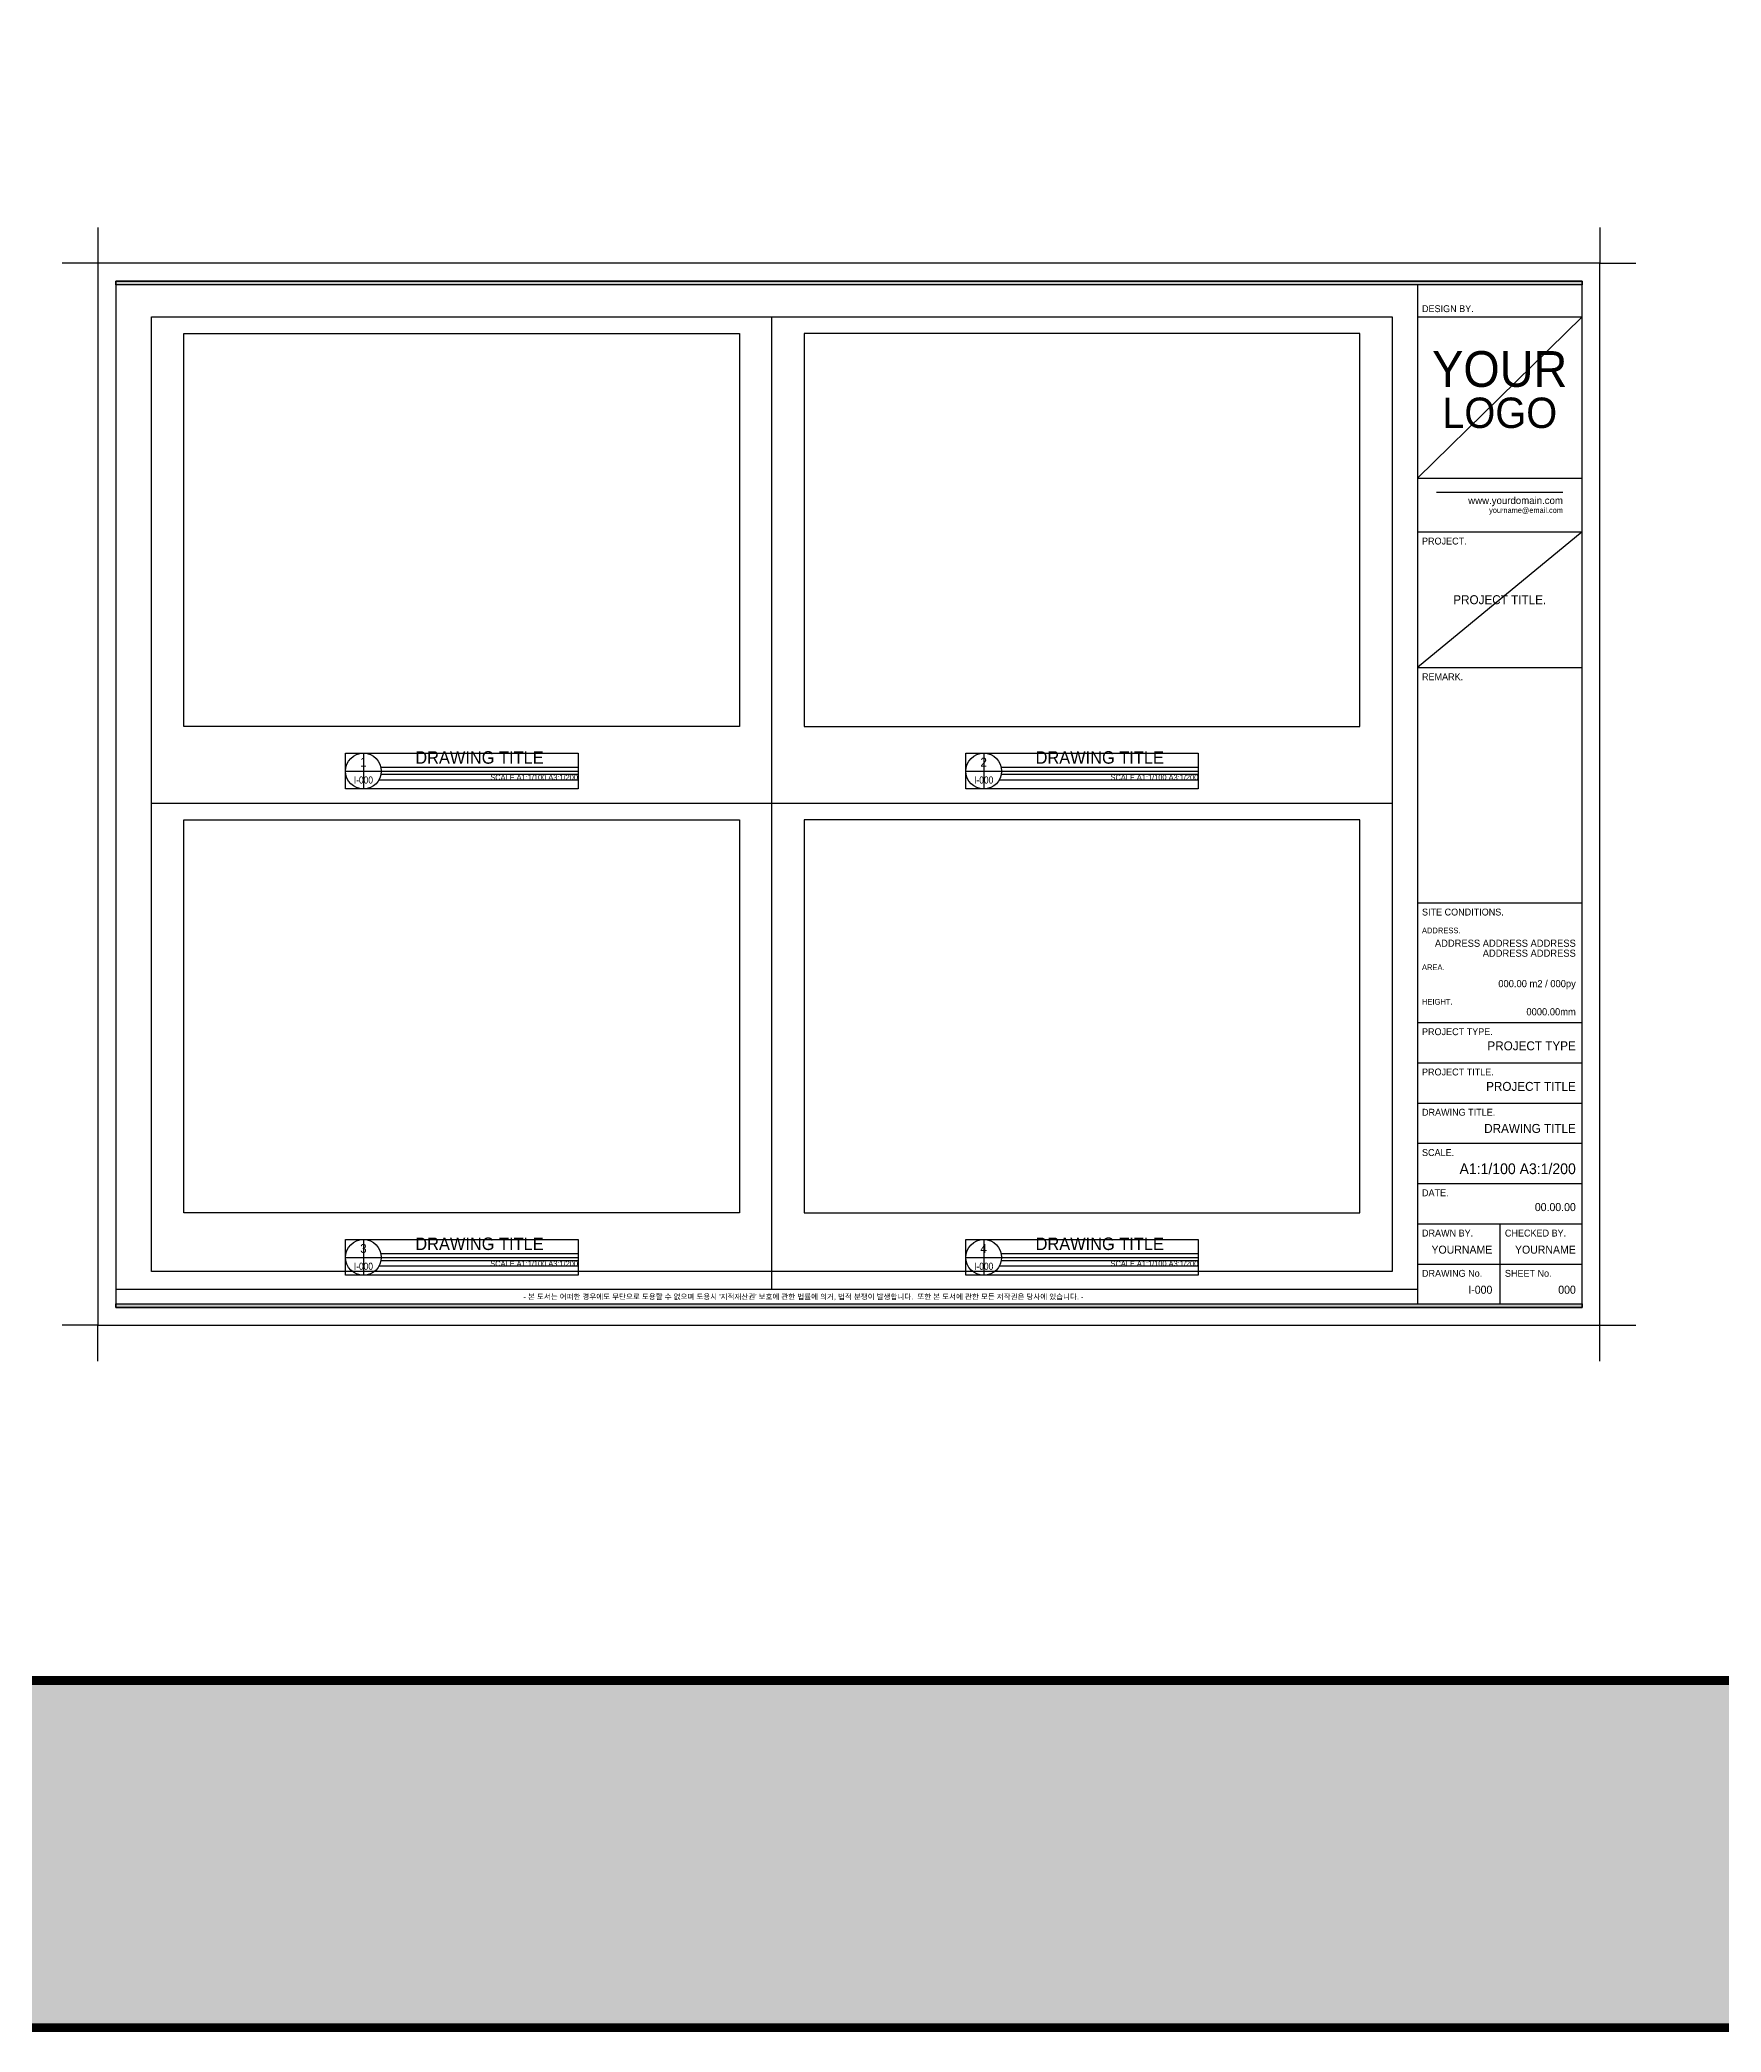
# Model space of a CAD drawing. Header units: millimetres. Extents: x -551172 to 232469, y -3435 to 261611.
# Drawn here: x -269137 to -175109, y -3435 to 107998 of the extents above; entities that cross this region are included whole.
import ezdxf
from ezdxf.enums import TextEntityAlignment as Align

# ---------------------------------------------------------------- set-up
doc = ezdxf.new("R2010")
doc.units = ezdxf.units.MM
doc.header["$LTSCALE"] = 10
doc.layers.get('DEFPOINTS').update_dxf_attribs({"color": 248})
for name, color, linetype in [('FORM(YOURNAME)-1', 1, 'Continuous'), ('FORM(YOURNAME)-11', 1, 'Continuous'), ('FORM(YOURNAME)-1BAR-3', 1, 'Continuous')]:
    doc.layers.add(name, color=color, linetype=linetype)
doc.styles.add('YOURNAME', font='HY울릉도M.TTF')

# ---------------------------------------------------------------- blocks, each defined once
blk = doc.blocks.new('FORM-ELEVATION')
at = {"layer": 'FORM(YOURNAME)-11'}
h = blk.add_hatch(color=256, dxfattribs=at)
h.dxf.hatch_style = 1
h.paths.add_polyline_path([(-10309, 35708), (71691, 35708), (71691, 35508), (-10309, 35508)])
h.paths.add_polyline_path([(-10309, -21492), (71691, -21492), (71691, -21692), (-10309, -21692)])
at = {"layer": 'DEFPOINTS', "color": 158}
for p, q in [((62481, 35508), (62481, -21492)), ((71691, 33708), (62481, 24686)), ((62481, 33708), (71691, 33708)), ((62481, 24686), (71691, 24686)), ((71691, 21686), (62481, 14097)), ((62481, -20692), (-10309, -20692))]:
    blk.add_line(p, q, dxfattribs=at)
at = {"layer": 'DEFPOINTS', "color": 1}
for points in [[(-11309, 38708), (-11309, 36708), (-13309, 36708)], [(72691, 38708), (72691, 36708), (74691, 36708)], [(-11309, -24692), (-11309, -22692), (-13309, -22692)], [(72691, -24692), (72691, -22692), (74691, -22692)]]:
    blk.add_lwpolyline(points, dxfattribs=at)
at = {"layer": 'DEFPOINTS', "color": 158}
for points in [[(-10309, -21692), (71691, -21692), (71691, 35708), (-10309, 35708)], [(-8309, 33708), (61071, 33708), (61071, -19692), (-8309, -19692)]]:
    blk.add_lwpolyline(points, close=True, dxfattribs=at)
at = {"layer": 'FORM(YOURNAME)-11', "color": 251}
blk.add_line((63550, 23916), (70622, 23916), dxfattribs=at)
at = {"layer": 'FORM(YOURNAME)-11', "color": 14}
for p, q in [((62481, 21686), (71691, 21686)), ((62481, 14097), (71691, 14097)), ((62481, 937), (71691, 937)), ((62481, -5756), (71691, -5756)), ((62481, -8009), (71691, -8009)), ((62481, -10261), (71691, -10261)), ((62481, -12514), (71691, -12514)), ((62481, -14766), (71691, -14766)), ((62481, -17019), (71691, -17019)), ((67086, -17019), (67086, -21492)), ((62481, -19271), (71691, -19271))]:
    blk.add_line(p, q, dxfattribs=at)
at = {"layer": 'FORM(YOURNAME)-11', "color": 250}
blk.add_lwpolyline([(-11309, -22692), (72691, -22692), (72691, 36708), (-11309, 36708)], close=True, dxfattribs=at)
at = {"layer": 'FORM(YOURNAME)-11'}
for points in [[(-10309, 35708), (71691, 35708), (71691, 35508), (-10309, 35508)], [(-10309, -21492), (71691, -21492), (71691, -21692), (-10309, -21692)]]:
    blk.add_lwpolyline(points, close=True, dxfattribs=at)
at = {"layer": 'DEFPOINTS', "color": 14, "style": 'YOURNAME'}
blk.add_text('YOUR', height=2000, dxfattribs=at).set_placement((67086, 29197), align=Align.BOTTOM_CENTER)
blk.add_text('LOGO', height=1700, dxfattribs=at).set_placement((67086, 29197), align=Align.TOP_CENTER)
at = {"layer": 'FORM(YOURNAME)-11', "color": 14, "style": 'YOURNAME'}
for s, height, p in [('DESIGN BY.', 386.1, (62739, 34170)), ('PROJECT.', 386.1, (62739, 21172)), ('REMARK.', 386.1, (62739, 13582)), ('SITE CONDITIONS.', 386.14, (62739, 422)), ('PROJECT TYPE.', 386.14, (62739, -6271)), ('PROJECT TITLE.', 386.14, (62739, -8524)), ('DRAWING TITLE.', 386.14, (62739, -10776)), ('SCALE.', 386.1, (62739, -13029)), ('DATE.', 386.1, (62739, -15281)), ('DRAWN BY.', 386.1, (62739, -17534)), ('CHECKED BY.', 386.14, (67376, -17534)), ('DRAWING No.', 386.14, (62739, -19786)), ('SHEET No.', 386.1, (67376, -19786))]:
    blk.add_text(s, height=height, dxfattribs=at).set_placement(p, align=Align.MIDDLE_LEFT)
for s, height, width, p in [('www.yourdomain.com', 400, 1.03, (70622, 23242)), ('yourname@email.com', 300, 0.995, (70622, 22747))]:
    blk.add_text(s, height=height, dxfattribs=dict(at, width=width)).set_placement(p, align=Align.RIGHT)
at = {"layer": 'FORM(YOURNAME)-11', "color": 251, "style": 'YOURNAME'}
for s, p in [('ADDRESS.', (62739, -608)), ('AREA.', (62739, -2667)), ('HEIGHT.', (62739, -4598))]:
    blk.add_text(s, height=321.8, dxfattribs=at).set_placement(p, align=Align.MIDDLE_LEFT)
at = {"layer": 'FORM(YOURNAME)-11', "color": 1, "style": 'YOURNAME'}
blk.add_text("- 본 도서는 어떠한 경우에도 무단으로 도용할 수 없으며 도용시 '지적재산권' 보호에 관한 법률에 의거, 법적 분쟁이 발생합니다.  또한 본 도서에 관한 모든 저작권은 당사에 있습니다. -", height=300, dxfattribs=at).set_placement((28146, -21092), align=Align.MIDDLE_CENTER)
at = {"layer": 'FORM(YOURNAME)-11', "color": 3, "style": 'YOURNAME'}
for tag, height, p in [('1', 450, (71041, -1219)), ('2', 450, (71041, -1863)), ('3', 450, (71041, -3150)), ('4', 450, (71041, -5081)), ('5', 515, (71041, -7398)), ('6', 515, (71041, -9650)), ('7', 515, (71041, -11903)), ('8', 515, (71041, -14155)), ('9', 515, (71041, -16408)), ('10', 515, (66791, -18596)), ('11', 515, (71041, -18660)), ('12', 515, (66791, -20848)), ('13', 515, (71041, -20848))]:
    blk.add_attdef(tag, text='', height=height, dxfattribs=at).set_placement(p, align=Align.MIDDLE_RIGHT)
blk = doc.blocks.new('ELEVATION SYM_2')
at = {"layer": 'DEFPOINTS', "color": 158, "ltscale": 20}
for p, q in [((-72301, -105317), (-72301, -105917)), ((-68701, -105557), (-72008, -105557)), ((-68701, -105767), (-72042, -105767)), ((-68701, -105677), (-72008, -105677))]:
    blk.add_line(p, q, dxfattribs=at)
blk.add_lwpolyline([(-72601, -105317), (-68701, -105317), (-68701, -105917), (-72601, -105917)], close=True, dxfattribs=at)
at = {"layer": 'FORM(YOURNAME)-1BAR-3', "color": 1}
blk.add_line((-72601, -105617), (-68701, -105617), dxfattribs=at)
blk.add_circle((-72301, -105617), 300, dxfattribs=at)
at = {"layer": 'FORM(YOURNAME)-1BAR-3', "color": 3, "style": 'YOURNAME'}
blk.add_attdef('FLOORPLAN', text='', height=210, dxfattribs=at).set_placement((-70355, -105557), align=Align.BOTTOM_CENTER)
for tag, height, p in [('DWG_NO', 150, (-72301, -105467)), ('SHEET_NO', 120, (-72301, -105767))]:
    blk.add_attdef(tag, text='', height=height, dxfattribs=at).set_placement(p, align=Align.MIDDLE_CENTER)
blk.add_attdef('SCALENAME', text='', height=90, dxfattribs=at).set_placement((-68701, -105677), align=Align.TOP_RIGHT)
blk = doc.blocks.new('A-X')
h = blk.add_hatch(color=250)
h.dxf.hatch_style = 1
h.paths.add_polyline_path([(-1215354, 285577), (-675461, 285577), (-675461, 261577), (-1215354, 261577)])
h.paths.add_polyline_path([(-1215354, 21030), (-675461, 21030), (-675461, 40445), (-1215354, 40445)])
at = {"color": 1, "const_width": 500}
blk.add_lwpolyline([(-1215354, 285577), (-675461, 285577), (-675461, 21030), (-1215354, 21030)], close=True, dxfattribs=at)
blk.add_lwpolyline([(-1215354, 40445), (-675461, 40445)], dxfattribs=at)

msp = doc.modelspace()

# ---------------------------------------------------------------- linework, layer by layer
at = {"color": 1}
for p, q in [((-228196.8, 38100.3), (-228196.8, 92500.3)), ((-262886.8, 65300.3), (-193506.8, 65300.3))]:
    msp.add_line(p, q, dxfattribs=at)
at = {"layer": 'DEFPOINTS'}
for points in [[(-261082.6, 91566), (-230001, 91566), (-230001, 69597.8), (-261082.6, 69597.8)], [(-195311, 91566), (-226392.6, 91566), (-226392.6, 69597.8), (-195311, 69597.8)], [(-261082.6, 64366), (-230001, 64366), (-230001, 42397.8), (-261082.6, 42397.8)], [(-195311, 64366), (-226392.6, 64366), (-226392.6, 42397.8), (-195311, 42397.8)]]:
    msp.add_lwpolyline(points, close=True, dxfattribs=at)

# ---------------------------------------------------------------- block references
msp.add_blockref('A-X', (664431.4, -24215.6))
ref = msp.add_blockref('ELEVATION SYM_2', (-10036.8, 419156.3), dxfattribs=dict(xscale=3.333333333333333, yscale=3.333333333333333, zscale=3.333333333333333))
ref.add_attrib('SHEET_NO', 'I-000', dxfattribs={"layer": 'FORM(YOURNAME)-1BAR-3', "color": 3, "height": 400, "style": 'YOURNAME', "width": 0.9}).set_placement((-251041.8, 66600.3), align=Align.MIDDLE_CENTER)
ref.add_attrib('FLOORPLAN', 'DRAWING TITLE', dxfattribs={"layer": 'FORM(YOURNAME)-1BAR-3', "color": 3, "height": 700, "style": 'YOURNAME'}).set_placement((-244551.9, 67300.3), align=Align.BOTTOM_CENTER)
ref.add_attrib('DWG_NO', '1', dxfattribs={"layer": 'FORM(YOURNAME)-1BAR-3', "color": 3, "height": 500, "style": 'YOURNAME'}).set_placement((-251041.8, 67600.3), align=Align.MIDDLE_CENTER)
ref.add_attrib('SCALENAME', 'SCALE A1:1/100 A3:1/200', dxfattribs={"layer": 'FORM(YOURNAME)-1BAR-3', "color": 3, "height": 300, "style": 'YOURNAME'}).set_placement((-239041.8, 66900.3), align=Align.TOP_RIGHT)
ref = msp.add_blockref('ELEVATION SYM_2', (24653.2, 419156.3), dxfattribs=dict(xscale=3.333333333333333, yscale=3.333333333333333, zscale=3.333333333333333))
ref.add_attrib('SHEET_NO', 'I-000', dxfattribs={"layer": 'FORM(YOURNAME)-1BAR-3', "color": 3, "height": 400, "style": 'YOURNAME', "width": 0.9}).set_placement((-216351.8, 66600.3), align=Align.MIDDLE_CENTER)
ref.add_attrib('FLOORPLAN', 'DRAWING TITLE', dxfattribs={"layer": 'FORM(YOURNAME)-1BAR-3', "color": 3, "height": 700, "style": 'YOURNAME'}).set_placement((-209861.9, 67300.3), align=Align.BOTTOM_CENTER)
ref.add_attrib('DWG_NO', '2', dxfattribs={"layer": 'FORM(YOURNAME)-1BAR-3', "color": 3, "height": 500, "style": 'YOURNAME'}).set_placement((-216351.8, 67600.3), align=Align.MIDDLE_CENTER)
ref.add_attrib('SCALENAME', 'SCALE A1:1/100 A3:1/200', dxfattribs={"layer": 'FORM(YOURNAME)-1BAR-3', "color": 3, "height": 300, "style": 'YOURNAME'}).set_placement((-204351.8, 66900.3), align=Align.TOP_RIGHT)
ref = msp.add_blockref('ELEVATION SYM_2', (-10036.8, 391956.3), dxfattribs=dict(xscale=3.333333333333333, yscale=3.333333333333333, zscale=3.333333333333333))
ref.add_attrib('SHEET_NO', 'I-000', dxfattribs={"layer": 'FORM(YOURNAME)-1BAR-3', "color": 3, "height": 400, "style": 'YOURNAME', "width": 0.9}).set_placement((-251041.8, 39400.3), align=Align.MIDDLE_CENTER)
ref.add_attrib('FLOORPLAN', 'DRAWING TITLE', dxfattribs={"layer": 'FORM(YOURNAME)-1BAR-3', "color": 3, "height": 700, "style": 'YOURNAME'}).set_placement((-244551.9, 40100.3), align=Align.BOTTOM_CENTER)
ref.add_attrib('DWG_NO', '3', dxfattribs={"layer": 'FORM(YOURNAME)-1BAR-3', "color": 3, "height": 500, "style": 'YOURNAME'}).set_placement((-251041.8, 40400.3), align=Align.MIDDLE_CENTER)
ref.add_attrib('SCALENAME', 'SCALE A1:1/100 A3:1/200', dxfattribs={"layer": 'FORM(YOURNAME)-1BAR-3', "color": 3, "height": 300, "style": 'YOURNAME'}).set_placement((-239041.8, 39700.3), align=Align.TOP_RIGHT)
ref = msp.add_blockref('ELEVATION SYM_2', (24653.2, 391956.3), dxfattribs=dict(xscale=3.333333333333333, yscale=3.333333333333333, zscale=3.333333333333333))
ref.add_attrib('SHEET_NO', 'I-000', dxfattribs={"layer": 'FORM(YOURNAME)-1BAR-3', "color": 3, "height": 400, "style": 'YOURNAME', "width": 0.9}).set_placement((-216351.8, 39400.3), align=Align.MIDDLE_CENTER)
ref.add_attrib('FLOORPLAN', 'DRAWING TITLE', dxfattribs={"layer": 'FORM(YOURNAME)-1BAR-3', "color": 3, "height": 700, "style": 'YOURNAME'}).set_placement((-209861.9, 40100.3), align=Align.BOTTOM_CENTER)
ref.add_attrib('DWG_NO', '4', dxfattribs={"layer": 'FORM(YOURNAME)-1BAR-3', "color": 3, "height": 500, "style": 'YOURNAME'}).set_placement((-216351.8, 40400.3), align=Align.MIDDLE_CENTER)
ref.add_attrib('SCALENAME', 'SCALE A1:1/100 A3:1/200', dxfattribs={"layer": 'FORM(YOURNAME)-1BAR-3', "color": 3, "height": 300, "style": 'YOURNAME'}).set_placement((-204351.8, 39700.3), align=Align.TOP_RIGHT)
at = {"layer": 'FORM(YOURNAME)-1'}
ref = msp.add_blockref('FORM-ELEVATION', (-254578.3, 58792.1), dxfattribs=at)
ref.add_attrib('11', 'YOURNAME', dxfattribs={"layer": 'FORM(YOURNAME)-11', "color": 3, "height": 450, "style": 'YOURNAME'}).set_placement((-183237.6, 40332.1), align=Align.MIDDLE_RIGHT)
ref.add_attrib('12', 'I-000', dxfattribs={"layer": 'FORM(YOURNAME)-11', "color": 3, "height": 450, "style": 'YOURNAME'}).set_placement((-187906.9, 38089.8), align=Align.MIDDLE_RIGHT)
ref.add_attrib('13', '000', dxfattribs={"layer": 'FORM(YOURNAME)-11', "color": 3, "height": 450, "style": 'YOURNAME'}).set_placement((-183237.6, 38089.8), align=Align.MIDDLE_RIGHT)
ref.add_attrib('10', 'YOURNAME', dxfattribs={"layer": 'FORM(YOURNAME)-11', "color": 3, "height": 450, "style": 'YOURNAME'}).set_placement((-187906.9, 40332.1), align=Align.MIDDLE_RIGHT)
ref.add_attrib('9', '00.00.00', dxfattribs={"layer": 'FORM(YOURNAME)-11', "color": 3, "height": 450, "style": 'YOURNAME'}).set_placement((-183237.6, 42713.1), align=Align.MIDDLE_RIGHT)
ref.add_attrib('8', 'A1:1/100 A3:1/200', dxfattribs={"layer": 'FORM(YOURNAME)-11', "color": 3, "height": 600, "style": 'YOURNAME'}).set_placement((-183237.6, 44856.1), align=Align.MIDDLE_RIGHT)
ref.add_attrib('7', 'DRAWING TITLE', dxfattribs={"layer": 'FORM(YOURNAME)-11', "color": 3, "height": 500, "style": 'YOURNAME'}).set_placement((-183237.6, 47111.4), align=Align.MIDDLE_RIGHT)
ref.add_attrib('6', 'PROJECT TITLE', dxfattribs={"layer": 'FORM(YOURNAME)-11', "color": 3, "height": 500, "style": 'YOURNAME'}).set_placement((-183237.6, 49462.8), align=Align.MIDDLE_RIGHT)
ref.add_attrib('5', 'PROJECT TYPE', dxfattribs={"layer": 'FORM(YOURNAME)-11', "color": 3, "height": 500, "style": 'YOURNAME'}).set_placement((-183237.6, 51732), align=Align.MIDDLE_RIGHT)
ref.add_attrib('1', 'ADDRESS ADDRESS ADDRESS', dxfattribs={"layer": 'FORM(YOURNAME)-11', "color": 3, "height": 400, "style": 'YOURNAME'}).set_placement((-183237.6, 57470.5), align=Align.MIDDLE_RIGHT)
ref.add_attrib('2', 'ADDRESS ADDRESS', dxfattribs={"layer": 'FORM(YOURNAME)-11', "color": 3, "height": 400, "style": 'YOURNAME'}).set_placement((-183237.6, 56913.1), align=Align.MIDDLE_RIGHT)
ref.add_attrib('3', '000.00 m2 / 000py', dxfattribs={"layer": 'FORM(YOURNAME)-11', "color": 3, "height": 400, "style": 'YOURNAME'}).set_placement((-183237.6, 55211.1), align=Align.MIDDLE_RIGHT)
ref.add_attrib('4', '0000.00mm', dxfattribs={"layer": 'FORM(YOURNAME)-11', "color": 3, "height": 400, "style": 'YOURNAME'}).set_placement((-183237.6, 53636.4), align=Align.MIDDLE_RIGHT)

# ---------------------------------------------------------------- texts
at = {"color": 251, "style": 'YOURNAME'}
msp.add_text('PROJECT TITLE.', height=500, dxfattribs=at).set_placement((-187491.8, 76683.9), align=Align.MIDDLE_CENTER)

doc.saveas('drawing.dxf')
